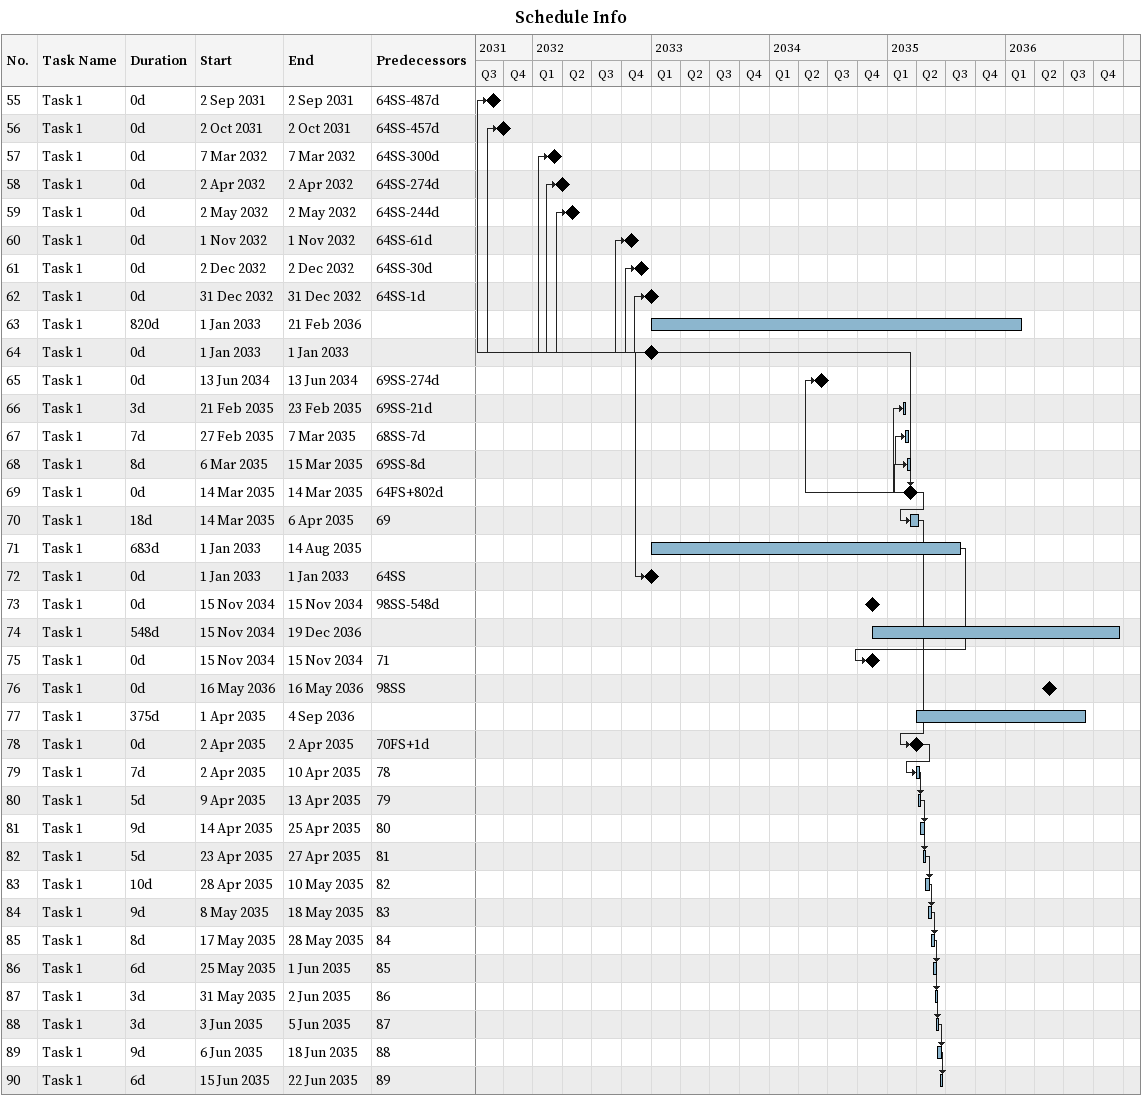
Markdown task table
Schedule Info

| ID | Task | Duration | Start | Finish | Predecessors |
|---|---|---|---|---|---|
| 55 | Task 1 | 0d | 2031-09-02 | 2031-09-02 | 64SS-487d |
| 56 | Task 1 | 0d | 2031-10-02 | 2031-10-02 | 64SS-457d |
| 57 | Task 1 | 0d | 2032-03-07 | 2032-03-07 | 64SS-300d |
| 58 | Task 1 | 0d | 2032-04-02 | 2032-04-02 | 64SS-274d |
| 59 | Task 1 | 0d | 2032-05-02 | 2032-05-02 | 64SS-244d |
| 60 | Task 1 | 0d | 2032-11-01 | 2032-11-01 | 64SS-61d |
| 61 | Task 1 | 0d | 2032-12-02 | 2032-12-02 | 64SS-30d |
| 62 | Task 1 | 0d | 2032-12-31 | 2032-12-31 | 64SS-1d |
| 63 | Task 1 | 820d | 2033-01-01 | 2036-02-21 |  |
| 64 | Task 1 | 0d | 2033-01-01 | 2033-01-01 |  |
| 65 | Task 1 | 0d | 2034-06-13 | 2034-06-13 | 69SS-274d |
| 66 | Task 1 | 3d | 2035-02-21 | 2035-02-23 | 69SS-21d |
| 67 | Task 1 | 7d | 2035-02-27 | 2035-03-07 | 68SS-7d |
| 68 | Task 1 | 8d | 2035-03-06 | 2035-03-15 | 69SS-8d |
| 69 | Task 1 | 0d | 2035-03-14 | 2035-03-14 | 64FS+802d |
| 70 | Task 1 | 18d | 2035-03-14 | 2035-04-06 | 69 |
| 71 | Task 1 | 683d | 2033-01-01 | 2035-08-14 |  |
| 72 | Task 1 | 0d | 2033-01-01 | 2033-01-01 | 64SS |
| 73 | Task 1 | 0d | 2034-11-15 | 2034-11-15 | 98SS-548d |
| 74 | Task 1 | 548d | 2034-11-15 | 2036-12-19 |  |
| 75 | Task 1 | 0d | 2034-11-15 | 2034-11-15 | 71 |
| 76 | Task 1 | 0d | 2036-05-16 | 2036-05-16 | 98SS |
| 77 | Task 1 | 375d | 2035-04-01 | 2036-09-04 |  |
| 78 | Task 1 | 0d | 2035-04-02 | 2035-04-02 | 70FS+1d |
| 79 | Task 1 | 7d | 2035-04-02 | 2035-04-10 | 78 |
| 80 | Task 1 | 5d | 2035-04-09 | 2035-04-13 | 79 |
| 81 | Task 1 | 9d | 2035-04-14 | 2035-04-25 | 80 |
| 82 | Task 1 | 5d | 2035-04-23 | 2035-04-27 | 81 |
| 83 | Task 1 | 10d | 2035-04-28 | 2035-05-10 | 82 |
| 84 | Task 1 | 9d | 2035-05-08 | 2035-05-18 | 83 |
| 85 | Task 1 | 8d | 2035-05-17 | 2035-05-28 | 84 |
| 86 | Task 1 | 6d | 2035-05-25 | 2035-06-01 | 85 |
| 87 | Task 1 | 3d | 2035-05-31 | 2035-06-02 | 86 |
| 88 | Task 1 | 3d | 2035-06-03 | 2035-06-05 | 87 |
| 89 | Task 1 | 9d | 2035-06-06 | 2035-06-18 | 88 |
| 90 | Task 1 | 6d | 2035-06-15 | 2035-06-22 | 89 |
